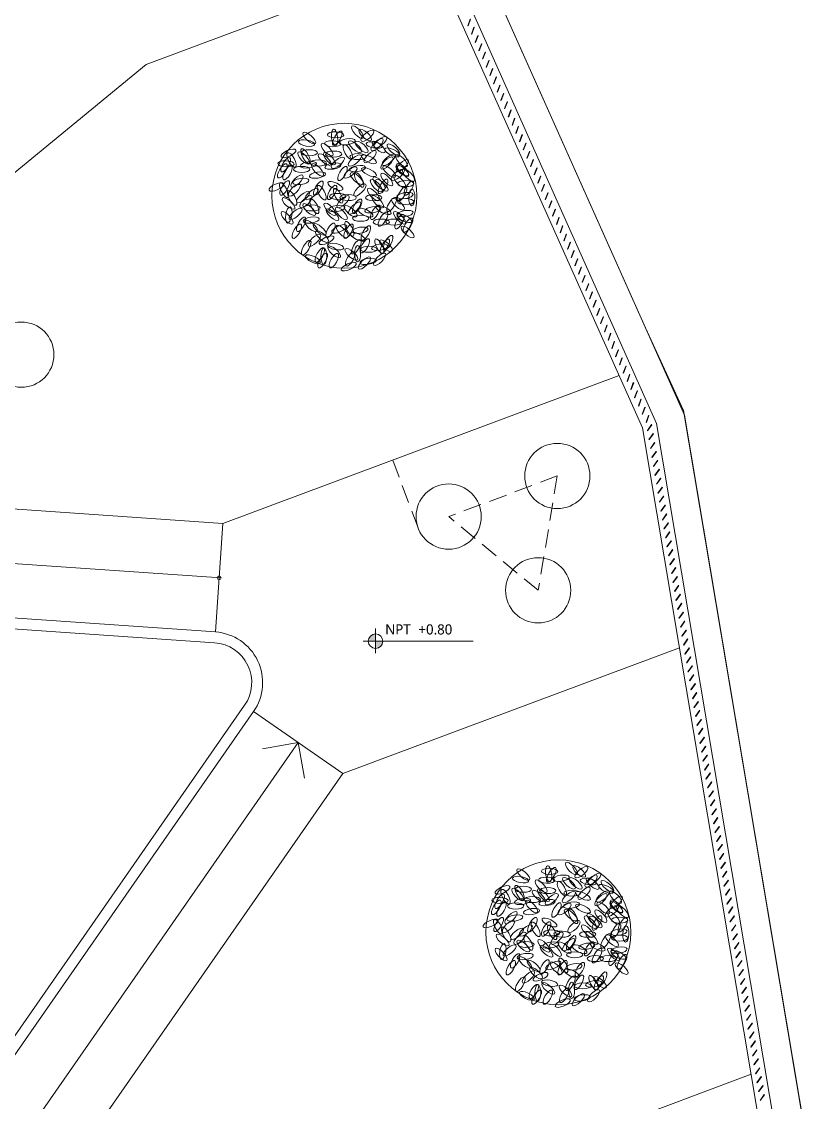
# Model space of a CAD drawing. Header units: millimetres. Extents: x 2471 to 2909, y 1327 to 1568.
# Drawn here: x 2675.79 to 2686.78, y 1391.15 to 1406.07 of the extents above; entities that cross this region are included whole.
import ezdxf
from ezdxf.enums import TextEntityAlignment as Align

# ---------------------------------------------------------------- set-up
doc = ezdxf.new("R2010")
doc.units = ezdxf.units.MM
doc.linetypes.add('XREF_MOBILIARIO_200612$0$DASHED', pattern=[19.049999999999997, 12.7, -6.35])
doc.linetypes.add('XREF_MOBILIARIO_200612$0$DASHED2', pattern=[0.375, 0.25, -0.125])
doc.layers.get('0').update_dxf_attribs({"color": 251, "lineweight": 9})
for name, color, linetype, lineweight in [('XREF_MOBILIARIO_200612$0$A-TECHO-PROY', 251, 'XREF_MOBILIARIO_200612$0$DASHED', 13), ('XREF_MOBILIARIO_200612$0$I-MUEBLES', 251, 'Continuous', 13), ('XREF_PAISAJISMO_200612$0$A-AN-SYMB', 251, 'Continuous', 13), ('XREF_PAISAJISMO_200612$0$A-AN-TEXT-NIVEL', 251, 'Continuous', 13), ('XREF_PAISAJISMO_200612$0$A-CARP', 251, 'Continuous', 13), ('XREF_PAISAJISMO_200612$0$A-MURO BAJO', 251, 'Continuous', 13), ('XREF_PAISAJISMO_200612$0$A-PISO', 251, 'Continuous', 13), ('XREF_VEGETACION_200612$0$0_PA_ficus', 251, 'Continuous', 13)]:
    doc.layers.add(name, color=color, linetype=linetype, lineweight=lineweight)
doc.styles.add('XREF_PAISAJISMO_200612$0$NIVEL50', font='l_10646.ttf', dxfattribs={"height": 0.2})

# ---------------------------------------------------------------- blocks, each defined once
blk = doc.blocks.new('XREF_VEGETACION_200612$0$FICUS')
at = {"color": 251, "lineweight": 9}
blk.add_circle((0.5864796282112366, 0.315280323382467), 0.4, dxfattribs=at)
at = {"color": 251, "lineweight": 0}
for centre, major_axis, ratio in [((0.3926304058113601, 0.6340294443070889), (-0.03401883526805104, 0.02972706495633056), 0.3684211748693668), ((0.537678632317693, 0.6519898665137589), (0.04515924249702546, -0.00127371937939488), 0.3684211748582167), ((0.7013031978713116, 0.6511734565719962), (-0.03401883526846113, 0.02972706495662242), 0.3684211748525958), ((0.6446715957135893, 0.5864899875596166), (-0.034018835266588, 0.02972706495800481), 0.3684211748566799), ((0.682154236768838, 0.5850998121313751), (-0.03401883526448624, 0.02972706495866784), 0.3684211748787147), ((0.7760555769345956, 0.5845705769024789), (-0.03401883526805104, 0.02972706495633056), 0.3684211748693668), ((0.8573526125692297, 0.5690916613675654), (-0.03401883526448624, 0.02972706495866784), 0.3684211748787147), ((0.4782292975287419, 0.5151807852089405), (-0.03401883526805104, 0.02972706495633056), 0.3684211748693668), ((0.7223340995260514, 0.5169276264496148), (-0.04067834778161843, 0.01965328384092576), 0.3684211748690984), ((0.8507324371021241, 0.5549591854214668), (-0.04067834778161843, 0.01965328384092576), 0.3684211748690984), ((0.8348913463414647, 0.448625547811389), (-0.03401883526972547, 0.02972706495517554), 0.3684211748525956), ((0.906223782338202, 0.453379497397691), (-0.03401883526805104, 0.02972706495633056), 0.3684211748693668), ((0.6541825924359728, 0.4105939888395369), (-0.03401883526972547, 0.02972706495517554), 0.3684211748525956), ((0.7223340995260514, 0.4456184236332774), (-0.04067834778161843, 0.01965328384092576), 0.3684211748690984), ((0.5368698341335403, 0.3695553047582507), (-0.04067834778161843, 0.01965328384092576), 0.3684211748690984), ((0.7920919004827738, 0.3725624131038785), (-0.03401883526805104, 0.02972706495633056), 0.3684211748693668), ((0.2784985501784831, 0.2727295495569706), (-0.03401883526972547, 0.02972706495517554), 0.3684211748525956), ((0.6073319873976288, 0.3050600793212652), (0.04515924249704467, -0.001273719378712801), 0.368421174858217), ((0.882373448825092, 0.2687760842964053), (-0.03401883526448624, 0.02972706495866784), 0.3684211748787147), ((0.3926304057968082, 0.239451939240098), (-0.03401883526939393, 0.02972706495479376), 0.3684211748566799), ((0.5210287433874328, 0.2109282622113824), (-0.03401883526972547, 0.02972706495517554), 0.3684211748525956), ((0.6208941170480102, 0.2299440419301391), (-0.03401883526805104, 0.02972706495633056), 0.3684211748693668), ((0.7033121323183877, 0.2221829677000642), (-0.04067834778161843, 0.01965328384092576), 0.3684211748690984), ((0.8031775059935171, 0.2364448145963252), (-0.04067834778161843, 0.01965328384092576), 0.3684211748690984), ((0.4021414025046397, 0.1491269571706653), (-0.03401883526524496, 0.02972706495954175), 0.3684211748693667), ((0.9174586729204748, 0.1912689115852118), (-0.04067834778161843, 0.01965328384092576), 0.3684211748690984), ((0.4496963336132467, 0.1301111774519086), (-0.03401883526972547, 0.02972706495517554), 0.3684211748525956), ((0.4630329876817996, 0.0901748645119369), (-0.03401883526524496, 0.02972706495954175), 0.3684211748693667), ((0.9358676428237231, 0.1150780254974961), (-0.03401883526448624, 0.02972706495866784), 0.3684211748787147), ((0.6605126864742488, 0.08907249290496111), (-0.04067834778149264, 0.0196532838380352), 0.3684211748656177), ((0.816309608402662, 0.03909597732126713), (-0.03401883526524496, 0.02972706495954175), 0.3684211748693667), ((0.5304123275564052, 0.005848641507327557), (-0.03401883526524496, 0.02972706495954175), 0.3684211748693667), ((0.6255221897736192, -0.008413204923272133), (-0.03401883526805104, 0.02972706495633056), 0.3684211748693668), ((0.4130995692539727, -0.03519004164263606), (-0.04067834778161843, 0.01965328384092576), 0.3684211748690984)]:
    blk.add_ellipse(centre, major_axis=major_axis, ratio=ratio, dxfattribs=at)
at = {"color": 251, "lineweight": 0, "extrusion": (0, 0, -1)}
for centre, major_axis, ratio, start_param, end_param in [((0.5327388649166096, 0.638210698030889), (-0.006410600426255842, 0.04472005977279572), 0.3684211748656328, 3.141592653643388, 9.424777960822974), ((0.5476775644201552, 0.6330791153013706), (0.02234142553536064, 0.03926627368301424), 0.3684211748617768, 3.141592653571638, 9.424777960751225), ((0.601647491013864, 0.6138202529400587), (0.04462719390776559, 0.007028023046474403), 0.3684211748498238, 3.141592653625614, 9.4247779608052), ((0.7672885463980492, 0.5980384340509772), (0.03194510560245504, 0.03194510560245518), 0.3684211748878227, 3.141592653589792, 9.42477796076938), ((0.7286882197804516, 0.5309696854092181), (0.03194510560245505, 0.03194510560245505), 0.3684211748878228, 3.141592653589792, 9.42477796076938), ((0.2443842682696413, 0.4529052693396807), (0.02234142553126547, 0.03926627368534434), 0.3684211748910645, 3.141592653854718, 9.424777961034305), ((0.2624991375778336, 0.486288505140692), (0.02234142553126547, 0.03926627368534434), 0.3684211748910645, 3.141592653854718, 9.424777961034305), ((0.2729172321851365, 0.4433973878622055), (0.02234142553536064, 0.03926627368301424), 0.3684211748617768, 3.141592653571638, 9.424777960751225), ((0.5236368270270759, 0.4791184565983713), (0.04462719390634241, 0.007028023045083365), 0.3684211748744535, 3.141592653587303, 9.424777960766887), ((0.5762105283356505, 0.438167336396873), (0.02234142553507889, 0.03926627368230848), 0.3684211748679162, 3.141592653485878, 9.424777960665462), ((0.6583825002599042, 0.4649393195286393), (0.04462719390634241, 0.007028023045083365), 0.3684211748744535, 3.141592653587303, 9.424777960766887), ((0.8208826098416466, 0.4955218336544931), (0.03194510560245504, 0.03194510560245518), 0.368421174863996, 3.141592653589792, 9.42477796076938), ((0.3244512000965187, 0.3962678886018693), (0.03194510560245504, 0.03194510560245518), 0.3684211748759093, 3.141592653589792, 9.42477796076938), ((0.4385343131289119, 0.4294914845377207), (0.04462719390631249, 0.007028023046034723), 0.3684211748620869, 3.141592653598871, 9.424777960778457), ((0.2569762514758622, 0.3583503034897149), (0.02234142553126547, 0.03926627368534434), 0.3684211748910645, 3.141592653854718, 9.424777961034305), ((0.4430567055096617, 0.3573502525687218), (0.02234142553536064, 0.03926627368301424), 0.3684211748617768, 3.141592653571638, 9.424777960751225), ((0.5191446005337639, 0.3335805083625019), (0.02234142553536064, 0.03926627368301424), 0.3684211748617768, 3.141592653571638, 9.424777960751225), ((0.6719531842827564, 0.3466408997774124), (0.03194510560245504, 0.03194510560245518), 0.3684211748759093, 3.141592653589792, 9.42477796076938), ((0.7997187543369364, 0.366858150344342), (0.02234142553580591, 0.0392662736835221), 0.3684211748480505, 3.141592653540858, 9.424777960720444), ((0.9043396132619819, 0.3240726264193654), (0.02234142553126547, 0.03926627368534434), 0.3684211748910645, 3.141592653854718, 9.424777961034305), ((0.9423835738707567, 0.357350236736238), (0.02234142553580591, 0.0392662736835221), 0.3684211748480505, 3.141592653540858, 9.424777960720444), ((0.3740943594457349, 0.2828347901813686), (0.03194510560245504, 0.03194510560245518), 0.368421174863996, 3.141592653589792, 9.42477796076938), ((0.5489996477699606, 0.3117853500880301), (0.04517720159508111, 1.623520000000615e-12), 0.3684211748582171, 3.141592653687336, 9.424777960866923), ((0.657053934817668, 0.2575173731893301), (0.02234142553536064, 0.03926627368301424), 0.3684211748617768, 3.141592653571638, 9.424777960751225), ((0.8472737116680946, 0.2670252709649503), (0.02234142553560815, 0.03926627368363454), 0.3684211748563822, 3.141592653554528, 9.424777960734115), ((0.9207819705770817, 0.3160583856515586), (0.04462719390663056, 0.007028023044014882), 0.3684211748568452, 3.141592653476021, 9.424777960655607), ((0.9248691365937702, 0.2834270759485662), (0.0451772015950811, 2.305920000189245e-12), 0.3684211748582172, 3.14159265372833, 9.424777960907916), ((0.5449124817241682, 0.245162698905915), (0.04462719390651616, 0.00702802304398032), 0.3684211748578107, 3.141592653520209, 9.424777960699796), ((0.6435856796742883, 0.2473869384266436), (0.03194510560245504, 0.03194510560245518), 0.3684211748878227, 3.141592653589792, 9.42477796076938), ((0.7434850403951714, 0.2380731380544603), (0.04462719390634241, 0.007028023045083365), 0.3684211748744535, 3.141592653587303, 9.424777960766887), ((0.7569193084782455, 0.2242397628724575), (0.02234142553536064, 0.03926627368301424), 0.3684211748617768, 3.141592653571638, 9.424777960751225), ((0.3479468170990003, 0.1576845259405673), (0.02234142553536064, 0.03926627368301424), 0.3684211748617768, 3.141592653571638, 9.424777960751225), ((0.7997187543369364, 0.1862082029692829), (0.02234142553536064, 0.03926627368301424), 0.3684211748617768, 3.141592653571638, 9.424777960751225), ((0.8905770731362281, 0.1721560652367771), (0.02234142553507889, 0.03926627368230848), 0.3684211748679162, 3.141592653485878, 9.424777960665462), ((0.9207819705770817, 0.2168044243007898), (0.04462719390663056, 0.007028023044014882), 0.3684211748568452, 3.141592653476021, 9.424777960655607), ((0.9376280886353925, 0.1529305763542652), (0.02234142553126547, 0.03926627368534434), 0.3684211748910645, 3.141592653854718, 9.424777961034305), ((0.3241693646559725, 0.1196529669687152), (0.02234142553126547, 0.03926627368534434), 0.3684211748910645, 3.141592653854718, 9.424777961034305), ((0.5096336300484836, 0.1244068997912109), (0.02234142553126547, 0.03926627368534434), 0.3684211748910645, 3.141592653854718, 9.424777961034305), ((0.6094990036945092, 0.1196529665030539), (0.02234142553507889, 0.03926627368230848), 0.3684211748679162, 3.141592653485878, 9.424777960665462), ((0.6725662525714142, 0.124640038702637), (0.0446271939060997, 0.007028023046625123), 0.3684211748744535, 3.141592653681072, 9.42477796086066), ((0.7046088659117231, 0.1101450682617724), (0.02234142553560815, 0.03926627368363454), 0.3684211748563822, 3.141592653554528, 9.424777960734115), ((0.3763523684610846, 0.02866804134100676), (0.02234142553560815, 0.03926627368363454), 0.3684211748563822, 3.141592653554528, 9.424777960734115), ((0.4214813084399793, 0.06886546546593308), (0.03194510560245504, 0.03194510560245518), 0.368421174863996, 3.141592653589792, 9.42477796076938), ((0.6526749526528874, 0.03363168193027377), (0.02234142553536064, 0.03926627368301424), 0.3684211748617768, 3.141592653571638, 9.424777960751225), ((0.6998533806763589, 0.03883588220924139), (0.02234142553536064, 0.03926627368301424), 0.3684211748617768, 3.141592653571638, 9.424777960751225), ((0.8093790623534005, 0.03644547099247575), (0.02234142553126547, 0.03926627368534434), 0.3684211748910645, 3.141592653854718, 9.424777961034305), ((0.8281880056601949, 0.05695173470303416), (0.02234142553536064, 0.03926627368301424), 0.3684211748617768, 3.141592653571638, 9.424777960751225), ((0.4515104356105439, -0.0112682725302875), (0.02234142553536064, 0.03926627368301424), 0.3684211748617768, 3.141592653571638, 9.424777960751225), ((0.4667067454283824, -0.04264114424586296), (0.02234142553126547, 0.03926627368534434), 0.3684211748910645, 3.141592653854718, 9.424777961034305), ((0.4730602767085657, -0.01885917596518993), (-4.569760000003867e-12, 0.04517720159431984), 0.368421174881272, 3.141592653864345, 9.424777961043931), ((0.5285281847027363, -0.04264114471152425), (0.02234142553536064, 0.03926627368301424), 0.3684211748617768, 3.141592653571638, 9.424777960751225), ((0.6188825616700342, -0.03313324693590403), (0.02234142553560815, 0.03926627368363454), 0.3684211748563822, 3.141592653554528, 9.424777960734115), ((0.6593834038940258, -0.004426688887178898), (-4.569760000003867e-12, 0.04517720159431984), 0.368421174881272, 3.141592653864345, 9.424777961043931), ((0.7812170995166525, 0.03116221260279417), (0.04462719390766431, 0.007028023046356158), 0.3684211748674325, 3.141592653664714, 9.4247779608443), ((0.6971903563244268, -0.056337536778301), (0.03194510560245504, 0.03194510560245518), 0.368421174863996, 3.141592653589792, 9.42477796076938), ((0.7173902140784776, -0.04682303545996547), (0.04462719390776559, 0.007028023046474403), 0.3684211748498238, 3.141592653625614, 9.4247779608052)]:
    blk.add_ellipse(centre, major_axis=major_axis, ratio=ratio, start_param=start_param, end_param=end_param, dxfattribs=at)
at = {"color": 251, "lineweight": 0}
for centre, major_axis, ratio, start_param, end_param in [((0.6587975885777269, 0.6669943099841475), (-0.03103175099155471, 0.03283306221329583), 0.3684211748878227, 3.141592653589792, 9.42477796076938), ((0.3781195319170365, 0.6063009025529027), (-0.04441130640190705, 0.008283441770372166), 0.3684211748620871, 3.141592653598871, 9.424777960778457), ((0.4912205928267213, 0.5698740715160966), (-0.03103175099155488, 0.03283306221329585), 0.3684211748759091, 3.141592653589792, 9.42477796076938), ((0.522101342852693, 0.6027825167402625), (-0.04515924249696432, 0.0012737193815616), 0.3684211748582169, 3.141592653687336, 9.424777960866923), ((0.6060584609076614, 0.5569374016486108), (-0.02122547669741424, 0.03988055519749859), 0.3684211748625209, 3.141592653468768, 9.424777960648353), ((0.7511329717672197, 0.5954790008254349), (-0.04441130640374018, 0.008283441768099363), 0.3684211748507897, 3.141592653503849, 9.424777960683436), ((0.2948371892125579, 0.5127007681876421), (-0.02122547669744591, 0.03988055519758497), 0.3684211748617769, 3.141592653571638, 9.424777960751225), ((0.3622183653787943, 0.5238658641465008), (-0.03103175099155488, 0.03283306221329585), 0.3684211748759091, 3.141592653589792, 9.42477796076938), ((0.3715649980294984, 0.5343158538453281), (-0.02122547669744591, 0.03988055519758497), 0.3684211748617769, 3.141592653571638, 9.424777960751225), ((0.5039995307015488, 0.5198669163510203), (-0.03103175099155488, 0.03283306221329585), 0.3684211748520826, 3.141592653589792, 9.42477796076938), ((0.9015724261116702, 0.5089401132427156), (-0.03103175099155488, 0.03283306221329585), 0.3684211748520826, 3.141592653589792, 9.42477796076938), ((0.2643795206240611, 0.4917560033500195), (-0.04515924249696432, 0.0012737193815616), 0.3684211748582169, 3.141592653687336, 9.424777960866923), ((0.4383990518108476, 0.457885698415339), (-0.03103175099155488, 0.03283306221329585), 0.3684211748639962, 3.141592653589792, 9.42477796076938), ((0.9072623075044248, 0.4591329218819737), (-0.03103175099155488, 0.03283306221329585), 0.3684211748878226, 3.141592653589792, 9.42477796076938), ((0.6683198936952977, 0.4029945456422865), (-0.02122547669744591, 0.03988055519758497), 0.3684211748617769, 3.141592653571638, 9.424777960751225), ((0.7774605510203401, 0.3847777117043734), (-0.03103175099155488, 0.03283306221329585), 0.3684211748759091, 3.141592653589792, 9.42477796076938), ((0.8205945659865392, 0.404838286805898), (-0.03103175099155488, 0.03283306221329585), 0.3684211748639959, 3.141592653589792, 9.42477796076938), ((0.8922343624435598, 0.3941277558915317), (-0.03103175099155488, 0.03283306221329585), 0.3684211748520826, 3.141592653589792, 9.42477796076938), ((0.9403291243506828, 0.4294715574942529), (-0.03103175099155488, 0.03283306221329585), 0.3684211748878226, 3.141592653589792, 9.42477796076938), ((0.25343133181741, 0.3461865815334022), (-0.02122547669744591, 0.03988055519758497), 0.3684211748617768, 3.141592653571638, 9.424777960751225), ((0.461007731675636, 0.3320479840040207), (-0.02122547669744591, 0.03988055519758497), 0.3684211748617769, 3.141592653571638, 9.424777960751225), ((0.5524896734132199, 0.315213814843446), (-0.02122547669744591, 0.03988055519758497), 0.3684211748617769, 3.141592653571638, 9.424777960751225), ((0.747305383119965, 0.321796755772084), (-0.03103175099155471, 0.03283306221329583), 0.3684211748878228, 3.141592653589792, 9.42477796076938), ((0.7628826725995168, 0.3710041060112417), (-0.03103175099155488, 0.03283306221329585), 0.3684211748520826, 3.141592653589792, 9.42477796076938), ((0.2984469688526588, 0.3033421603031456), (-0.02122547669328656, 0.03988055519979872), 0.3684211748910645, 3.141592653854718, 9.424777961034305), ((0.4208343816717388, 0.2570876921527088), (-0.02122547669767585, 0.03988055519821199), 0.3684211748563821, 3.141592653554528, 9.424777960734115), ((0.7704802612424828, 0.2826577750965953), (-0.03103175099155488, 0.03283306221329585), 0.3684211748639959, 3.141592653589792, 9.42477796076938), ((0.9588379549531965, 0.3057453646324575), (0.001273719379066399, 0.04515924249627327), 0.3684211748475762, 3.141592653538649, 9.424777960718234), ((0.2797753272025147, 0.2088438156060874), (-0.007668882833621445, -0.04452154287523873), 0.3684211748346687, 3.141592653344095, 9.424777960523677), ((0.5067859258851968, 0.2404485829174519), (-0.03103175099155488, 0.03283306221329585), 0.3684211748520826, 3.141592653589792, 9.42477796076938), ((0.5699877915030811, 0.2173887975513935), (-0.03103175099155471, 0.03283306221329583), 0.3684211748639963, 3.141592653589792, 9.42477796076938), ((0.2706093703454826, 0.1931772730313241), (0.03103175099155488, -0.03283306221329585), 0.3684211748878229, 3.141592653589792, 9.42477796076938), ((0.8913013653218513, 0.1938007157295942), (-0.03103175099155488, 0.03283306221329585), 0.3684211748520826, 3.141592653589792, 9.42477796076938), ((0.574278496846091, 0.1179743441753089), (-0.03103175099155488, 0.03283306221329585), 0.3684211748520826, 3.141592653589792, 9.42477796076938), ((0.6139469138433924, 0.1327586197294295), (-0.02122547669351649, 0.03988055520042577), 0.3684211748856694, 3.141592653837608, 9.424777961017195), ((0.779721315819188, 0.03671456128358841), (-0.02122547669744591, 0.03988055519758497), 0.3684211748617769, 3.141592653571638, 9.424777960751225), ((0.5382358381757513, 0.03454212518408895), (-0.04441130640230016, 0.008283441767618879), 0.3684211748630526, 3.141592653477107, 9.424777960656693)]:
    blk.add_ellipse(centre, major_axis=major_axis, ratio=ratio, start_param=start_param, end_param=end_param, dxfattribs=at)
at = {"color": 251, "lineweight": 0, "extrusion": (0, 0, -0.9999999999999999)}
blk.add_ellipse((0.7136691538762534, 0.6467358018271625), major_axis=(0.03484343240749584, 0.0287561256426688), ratio=0.3684211748566798, dxfattribs=at)
at = {"color": 251, "lineweight": 0, "extrusion": (0, 0, -1)}
for centre, major_axis, ratio in [((0.7848915668437257, 0.6103823352605104), (0.0348434324034824, 0.02875612564753199), 0.3684211748693667), ((0.3929783460625913, 0.5528306853957474), (-0.04517720159508111, 1.226399999937834e-12), 0.3684211748582168), ((0.5277239930728683, 0.5457411082461476), (-0.04517720159508111, 1.226399999937834e-12), 0.3684211748582168), ((0.644088349872618, 0.5097252940759063), (0.03484343240269938, 0.02875612564667983), 0.3684211748787148), ((0.6624696663056966, 0.5315619711764157), (-0.04517720159355873, 7.548799998533864e-13), 0.3684211748706314), ((0.350427062890958, 0.4606662844307721), (-0.04517720159355873, 7.548799998533864e-13), 0.3684211748706314), ((0.4426214791747043, 0.4961141357198358), (-0.04517720159355873, 7.548799998533864e-13), 0.3684211748706314), ((0.6199995226925239, 0.4433548161759973), (0.03484343240269938, 0.02875612564667983), 0.3684211748787148), ((0.8813136776880128, 0.4312286106869578), (0.03484343240496977, 0.02875612564392881), 0.3684211748565427), ((0.2124232575297356, 0.3643089621327817), (0.04121627888874384, 0.01849859179882561), 0.3684211748539282), ((0.4065934191603446, 0.3250217717140913), (0.0348434324034824, 0.02875612564753199), 0.3684211748693667), ((0.9248691366083222, 0.382681037299335), (-0.04517720159508111, 5.441599999660387e-13), 0.3684211748582168), ((0.3585212642647093, 0.3073543072678149), (0.03484343240783792, 0.02875612564304111), 0.3684211748525956), ((0.7475722064264119, 0.3046957901678979), (-0.04517720159508111, 1.226399999937834e-12), 0.3684211748582168), ((0.3174312832124997, 0.2153917993418872), (-0.03484343240348241, -0.02875612564753199), 0.3684211748693667), ((0.4071620983886532, 0.247979240026325), (-0.04517720159355873, 7.548799998533864e-13), 0.3684211748706314), ((0.6766534186026547, 0.1912626903504133), (-0.04517720159508111, 1.226399999937834e-12), 0.3684211748582168), ((0.7901234633754939, 0.1699939765967429), (-0.04517720159355873, 7.548799998533864e-13), 0.3684211748706314), ((0.861042224947596, 0.1699939761310816), (-0.04517720159355873, 7.548799998533864e-13), 0.3684211748706314), ((0.72147738012427, 0.0197996161878109), (-0.04517720159355873, 7.548799998533864e-13), 0.3684211748706314)]:
    blk.add_ellipse(centre, major_axis=major_axis, ratio=ratio, dxfattribs=at)
at = {"color": 251, "lineweight": 0, "extrusion": (0, 0, -0.9999999999999998)}
for centre, major_axis, ratio in [((0.2781332699814811, 0.5491610071621835), (0.04121627888873457, 0.01849859179884641), 0.3684211748690984), ((0.8313025744137121, 0.5134883834980428), (0.0348434324039984, 0.02875612564510573), 0.3684211748660283), ((0.5501698219886748, 0.49763856921345), (0.0348434324061968, 0.02875612564424303), 0.3684211748693665), ((0.5581419265363365, 0.1322749904356897), (0.04121627888873457, 0.01849859179884641), 0.3684211748690984), ((0.4879629134229617, 0.06969047524034977), (0.0412162788872605, 0.01849859179878321), 0.3684211748656177), ((0.6107071017613634, -0.07570374710485339), (0.0412162788872605, 0.01849859179878321), 0.3684211748656177)]:
    blk.add_ellipse(centre, major_axis=major_axis, ratio=ratio, dxfattribs=at)
at = {"color": 251, "lineweight": 0, "extrusion": (0, 0, -0.9999999999999999)}
for centre, major_axis, ratio, start_param, end_param in [((0.3888911800167989, 0.4862080337479711), (0.04462719390644369, 0.00702802304520176), 0.3684211748568451, 3.141592653548205, 9.424777960727791), ((0.3463398968597176, 0.3940436327829957), (0.0446271939062113, 0.007028023045916479), 0.3684211748796953, 3.141592653637971, 9.424777960817556), ((0.4030749323428608, 0.1813565888442099), (0.0446271939062113, 0.007028023045916479), 0.3684211748796953, 3.141592653637971, 9.424777960817556)]:
    blk.add_ellipse(centre, major_axis=major_axis, ratio=ratio, start_param=start_param, end_param=end_param, dxfattribs=at)
at = {"color": 251, "lineweight": 0, "extrusion": (0, 0, -0.9999999999999998)}
for centre, ratio in [((0.9059851499914657, 0.4813426965847611), 0.3684211748639958), ((0.3102674477850087, 0.346640900708735), 0.3684211748520828), ((0.5797587942506652, 0.2828347901813686), 0.3684211748639958), ((0.7814913420006633, -0.03513630060479045), 0.3684211748639958)]:
    blk.add_ellipse(centre, major_axis=(0.03194510560245522, 0.03194510560245522), ratio=ratio, start_param=3.141592653589792, end_param=9.42477796076938, dxfattribs=at)
blk = doc.blocks.new('XREF_MOBILIARIO_200612$0$BANCA1')
blk.add_circle((-4.656612873077393e-10, 9.313225746154785e-10), 0.4499999999999886)
blk = doc.blocks.new('XREF_MOBILIARIO_200612')
at = {"layer": 'XREF_MOBILIARIO_200612$0$A-TECHO-PROY', "linetype": 'XREF_MOBILIARIO_200612$0$DASHED2'}
for p, q in [((123.4494220912273, 78.61932503354258, 1.584228079882682e-07), (123.0992271242914, 79.5560018642226, 1.584228079882682e-07)), ((125.3696095941213, 79.33722471576121, 1.584228079882682e-07), (123.8709266650333, 78.77691276866375, 1.584228007569622e-07)), ((125.3696095941213, 79.33722471576121, 1.584228079882682e-07), (125.1055125098076, 77.75917125340419, 1.584228079882682e-07)), ((125.1055125098076, 77.75917125340419, 1.584228079882682e-07), (123.8709266650332, 78.77691276866375, 1.584228007569622e-07))]:
    blk.add_line(p, q, dxfattribs=at)
at = {"layer": 'XREF_MOBILIARIO_200612$0$I-MUEBLES', "rotation": 148.0854079934007}
for p in [(117.9758754738109, 81.01182380280702, 1.584228116039212e-07), (125.3696095941213, 79.33722471576121, 1.584228079882682e-07), (123.8709266650333, 78.77691276866375, 1.584221594837207e-07), (125.1055125098076, 77.75917125340419, 1.584228079882682e-07)]:
    blk.add_blockref('XREF_MOBILIARIO_200612$0$BANCA1', p, dxfattribs=at)
blk = doc.blocks.new('XREF_PAISAJISMO_200612$0$NIVELES')
h = blk.add_hatch(color=256)
h.paths.add_polyline_path([(0, 0.0808306634426117, 0.4142135623731437), (-0.0855169353308156, -0.0046862699091434), (3.49246e-10, -0.0046862699091434)])
h.paths.add_polyline_path([(0.08551693509798501, -0.0046862717717886), (3.49246e-10, -0.0046862699091434), (1.164153e-10, -0.0902032069861889, 0.4142135623730951)])
for points in [[(-1.164153e-10, -0.1453137286007404), (1.164153e-10, 0.1453137286007404)], [(-0.1447424200596288, -0.0046862736344337), (1.152218244818214, -0.0046862699091434)]]:
    blk.add_lwpolyline(points)
blk.add_circle((3.49246e-10, -0.0046862699091434), 0.0855169353483802)
at = {"style": 'XREF_PAISAJISMO_200612$0$NIVEL50'}
for tag, p in [('TIPONIVEL', (0.1138773095801184, 0.007860759360141897)), ('NIVELPISO', (0.5059595121981602, 0.007860759360141897))]:
    blk.add_attdef(tag, p, '', height=0.12, dxfattribs=at)
blk = doc.blocks.new('XREF_PAISAJISMO_200612$0$baranda exterior')
at = {"layer": 'XREF_PAISAJISMO_200612$0$A-PISO', "true_color": 0xffffff}
h = blk.add_hatch(color=7, dxfattribs=at)
h.dxf.hatch_style = 1
h.paths.add_polyline_path([(-0.04999999999999716, 0), (0.04999999999999716, 0), (0.04999999999999716, 0.004999999999999005), (-0.04999999999999716, 0.004999999999999005)])
blk.add_lwpolyline([(-0.04999999999999716, 0), (0.04999999999999716, 0), (0.04999999999999716, 0.004999999999999005), (-0.04999999999999716, 0.004999999999999005)], close=True)
blk = doc.blocks.new('A$Cda3111fd')
at = {"layer": 'XREF_PAISAJISMO_200612$0$A-AN-SYMB'}
for p, q in [((85.84931440858054, 42.2100741090253, 1.57157086263641e-05), (92.07855038167327, 41.77676771488041, 1.57157086263641e-05)), ((93.14347174071008, 39.50419421773404, 1.57157086263641e-05), (89.3327243666863, 34.02388206776232, 1.57157086263641e-05))]:
    blk.add_line(p, q, dxfattribs=at)
at = {"layer": 'XREF_PAISAJISMO_200612$0$A-AN-SYMB', "elevation": 1.57157086263641e-05}
blk.add_lwpolyline([(92.6513959079457, 39.41552982293069), (93.14347174071008, 39.50419421773404), (93.23213613510597, 39.01211838517338)], dxfattribs=at)
at = {"layer": 'XREF_PAISAJISMO_200612$0$A-AN-SYMB'}
blk.add_circle((92.05361064570025, 41.77850252576172, 1.715911327768541e-05), 0.025, dxfattribs=at)
at = {"layer": 'XREF_PAISAJISMO_200612$0$A-MURO BAJO'}
for p, q in [((94.93408967065625, 51.9461194332689, 1.57157086263641e-05), (98.47007053045672, 44.02271393314004, 1.57157086263641e-05)), ((98.47006764868274, 44.02272038999945, 1.57157086263641e-05), (100.3187521774671, 33.02416259795427, 1.57157086263641e-05)), ((92.0015663158265, 41.03031044639647, 1.57157086263641e-05), (85.79727007867768, 41.46188202966005, 1.57157086263641e-05)), ((91.9911574498401, 40.88067203015089, 1.57157086263641e-05), (85.78686121269129, 41.31224361341447, 1.57157086263641e-05)), ((88.60723070244421, 34.55699736159295, 1.57157086263641e-05), (92.40455297916196, 40.01800368633121, 1.57157086263641e-05)), ((88.73038380368962, 34.47136259265244, 1.57157086263641e-05), (92.52770608040737, 39.9323689173907, 1.57157086263641e-05))]:
    blk.add_line(p, q, dxfattribs=at)
at = {"layer": 'XREF_PAISAJISMO_200612$0$A-MURO BAJO', "elevation": 1.57157086263641e-05}
for points in [[(93.34392693088739, 20.97198060341179), (92.99784718532464, 21.17255196720362), (99.90041482262313, 33.09987608715892), (98.08404099318432, 43.90620470885187), (94.55688490439206, 51.80983571335673), (93.73701900013839, 54.73150281142443), (94.11278365197359, 54.87198978103697), (94.93408967065625, 51.9461194332689)], [(98.47006764868274, 44.02272038999945), (100.3187520636129, 33.02416240144521)]]:
    blk.add_lwpolyline(points, dxfattribs=at)
at = {"layer": 'XREF_PAISAJISMO_200612$0$A-MURO BAJO'}
blk.add_polyline3d([(92.99784718532464, 21.17255196720362, 1.57157086263641e-05), (92.82480731254327, 21.27283764909953, 1.715911547580409e-05), (99.69124614517204, 33.13773283176124, 1.715911547580409e-05), (97.891027665406, 43.84794686734676, 1.715911547580409e-05), (94.36827913828893, 51.74170143436641, 1.715911547580409e-05), (93.54901681482443, 54.6612145146355, 1.710870241023635e-05), (93.73678347590612, 54.73141475580633, 1.716862648226187e-05)], dxfattribs=at)
for radius in [0.7000000000000001, 0.55]:
    blk.add_arc((91.9529916079191, 40.33199783880264, 1.715912353557257e-05), radius, 325.1870981571976, 86.02090827115907, dxfattribs=at)
at = {"layer": 'XREF_PAISAJISMO_200612$0$A-MURO BAJO', "extrusion": (1.16481587264978e-07, 5.652895250737946e-08, 0.9999999999999917)}
blk.add_arc((90.57768032198973, 33.18684105854318, 3.028926678271112e-05), 2.4, 145.1870981571976, 281.5423511946818, dxfattribs=at)
at = {"layer": 'XREF_PAISAJISMO_200612$0$A-PISO'}
for p, q in [((91.04445421678247, 48.86350889876485, 1.57157086263641e-05), (94.99379570729798, 50.34004751686007, 1.57157086263641e-05)), ((85.47706732619554, 44.28577187936753, 1.57157086263641e-05), (91.04445421678247, 48.86350889876485, 1.57157086263641e-05)), ((92.1056549756031, 42.52669460512698, 1.57157086263641e-05), (97.5691038465011, 44.56931190285832, 1.57157086263641e-05)), ((92.1056549756031, 42.52669460512698, 1.57157086263641e-05), (85.90135873845429, 42.95826618839055, 1.57157086263641e-05)), ((92.0015663158265, 41.03031044639647, 1.57157086263641e-05), (92.1056549756031, 42.52669460512698, 1.57157086263641e-05)), ((93.75923709291965, 39.07602122798562, 1.57157086263641e-05), (98.40139282782911, 40.81158201117069, 1.57157086263641e-05)), ((93.75923709291965, 39.07602122798562, 1.57157086263641e-05), (92.52770608040737, 39.9323689173907, 1.57157086263641e-05)), ((89.9619148161728, 33.61501490324736, 1.57157086263641e-05), (93.75923709291965, 39.07602122798562, 1.57157086263641e-05)), ((95.23957207679632, 33.37342250533402, 1.57157086263641e-05), (99.39076296924031, 34.92542647290975, 1.57157086263641e-05))]:
    blk.add_line(p, q, dxfattribs=at)
at = {"layer": 'XREF_PAISAJISMO_200612$0$A-PISO', "elevation": 1.57157086263641e-05}
blk.add_lwpolyline([(92.99784718532464, 21.17255196720362), (93.34392693088739, 20.97198060341179), (100.3187520636129, 33.02416240144521), (98.45943418639945, 44.08831255882978), (97.93271726329112, 45.22681203205138), (94.93408967065625, 51.9461194332689), (94.11278365197359, 54.87198978103697), (93.73701900013839, 54.73150281142443)], dxfattribs=at)
blk.add_blockref('XREF_MOBILIARIO_200612', (-28.65185985536664, -36.15390878543258, 1.57157086263641e-05))
at = {"layer": 'XREF_PAISAJISMO_200612$0$A-AN-TEXT-NIVEL'}
ref = blk.add_blockref('XREF_PAISAJISMO_200612$0$NIVELES', (94.21041554876138, 40.90842800680548, 1.57157086263641e-05), dxfattribs=dict(at, xscale=1.169359018536425, yscale=1.169359018536425, zscale=1.169359018536425))
ref.add_attrib('TIPONIVEL', 'NPT', dxfattribs={"layer": '0', "height": 0.140323082224371, "style": 'XREF_PAISAJISMO_200612$0$NIVEL50'}).set_placement((94.34357900772011, 40.95348120480776, 1.57157086263641e-05), align=Align.BOTTOM_LEFT)
ref.add_attrib('NIVELPISO', '+0.80', dxfattribs={"layer": '0', "height": 0.140323082224371, "style": 'XREF_PAISAJISMO_200612$0$NIVEL50'}).set_placement((94.80206386736245, 40.95348120480776, 1.57157086263641e-05), align=Align.BOTTOM_LEFT)
at = {"layer": 'XREF_PAISAJISMO_200612$0$A-CARP'}
for p, rotation in [((95.50416581964237, 49.44179361034185, 1.57157086263641e-05), 69.04978954898301), ((95.55510711373063, 49.32764465268701, 1.57157086263641e-05), 69.04978954898301), ((95.60604840781889, 49.21349569503218, 1.57157086263641e-05), 69.04978954898301), ((95.65698970190715, 49.09934673737735, 1.57157086263641e-05), 69.04978954898301), ((95.70793099599541, 48.98519777972251, 1.57157086263641e-05), 69.04978954898301), ((95.75887229008367, 48.87104882206768, 1.57157086263641e-05), 69.04978954898301), ((95.80981358417193, 48.75689986441284, 1.57157086263641e-05), 69.04978954898301), ((95.8607548782602, 48.64275090582669, 1.57157086263641e-05), 69.04978954898301), ((95.91169617234846, 48.52860194817185, 1.57157086263641e-05), 69.04978954898301), ((95.96263746643672, 48.41445299051702, 1.57157086263641e-05), 69.04978954898301), ((96.01357876052498, 48.30030403286219, 1.57157086263641e-05), 69.04978954898301), ((96.06452005461324, 48.18615507520735, 1.57157086263641e-05), 69.04978954898301), ((96.1154613487015, 48.07200611755252, 1.57157086263641e-05), 69.04978954898301), ((96.16640264278976, 47.95785715989769, 1.57157086263641e-05), 69.04978954898301), ((96.21734393687802, 47.84370820224285, 1.57157086263641e-05), 69.04978954898301), ((96.26828523096628, 47.72955924458802, 1.57157086263641e-05), 69.04978954898301), ((96.31922652505455, 47.61541028600186, 1.57157086263641e-05), 69.04978954898301), ((96.37016781914281, 47.50126132834703, 1.57157086263641e-05), 69.04978954898301), ((96.42110911323107, 47.38711237069219, 1.57157086263641e-05), 69.04978954898301), ((96.47205040731933, 47.27296341303736, 1.57157086263641e-05), 69.04978954898301), ((96.52299170140759, 47.15881445538253, 1.57157086263641e-05), 69.04978954898301), ((96.57393299549585, 47.04466549772769, 1.57157086263641e-05), 69.04978954898301), ((96.62487428958411, 46.93051654007286, 1.57157086263641e-05), 69.04978954898301), ((96.67581558367237, 46.81636758241802, 1.57157086263641e-05), 69.04978954898301), ((96.72675687776064, 46.70221862476319, 1.57157086263641e-05), 69.04978954898301), ((96.7776981718489, 46.58806966617703, 1.57157086263641e-05), 69.04978954898301), ((96.82863946593716, 46.4739207085222, 1.57157086263641e-05), 69.04978954898301), ((96.87958076002542, 46.35977175086737, 1.57157086263641e-05), 69.04978954898301), ((96.93052205408458, 46.24562279321253, 1.57157086263641e-05), 69.04978954898301), ((96.98146334817284, 46.1314738355577, 1.57157086263641e-05), 69.04978954898301), ((97.0324046422611, 46.01732487790287, 1.57157086263641e-05), 69.04978954898301), ((97.08334593634936, 45.90317592024803, 1.57157086263641e-05), 69.04978954898301), ((97.13428723043762, 45.7890269625932, 1.57157086263641e-05), 69.04978954898301), ((97.18522852452588, 45.67487800493836, 1.57157086263641e-05), 69.04978954898301), ((97.23616981861414, 45.56072904635221, 1.57157086263641e-05), 69.04978954898301), ((97.2871111127024, 45.44658008869737, 1.57157086263641e-05), 69.04978954898301), ((97.33805240679067, 45.33243113104254, 1.57157086263641e-05), 69.04978954898301), ((97.38899370087893, 45.21828217338771, 1.57157086263641e-05), 69.04978954898301), ((97.43993499496719, 45.10413321573287, 1.57157086263641e-05), 69.04978954898301), ((97.4912807494402, 44.9901680490002, 1.57157086263641e-05), 69.825330070796), ((97.54376241989667, 44.876719054766, 1.57157086263641e-05), 69.825330070796), ((97.59624409035314, 44.7632700605318, 1.57157086263641e-05), 69.825330070796), ((97.64872576080961, 44.64982106722891, 1.57157086263641e-05), 69.825330070796), ((97.70120743126608, 44.53637207299471, 1.57157086263641e-05), 69.825330070796), ((97.75368910172256, 44.4229230787605, 1.57157086263641e-05), 69.825330070796), ((97.80617077217903, 44.3094740845263, 1.57157086263641e-05), 69.825330070796), ((97.8586524426355, 44.1960250902921, 1.57157086263641e-05), 69.825330070796), ((97.91113411306287, 44.08257609605789, 1.57157086263641e-05), 69.825330070796), ((97.96361578351934, 43.96912710182369, 1.57157086263641e-05), 69.825330070796), ((97.99269551606267, 43.84844146016985, 1.57157086263641e-05), 54.54132250091839), ((98.01341537674307, 43.72517067100853, 1.57157086263641e-05), 54.54132250091839), ((98.03413523745257, 43.60189988277853, 1.57157086263641e-05), 54.54132250091839), ((98.05485509813298, 43.4786290936172, 1.57157086263641e-05), 54.54132250091839), ((98.07557495884248, 43.3553583053872, 1.57157086263641e-05), 54.54132250091839), ((98.09629481952288, 43.23208751622587, 1.57157086263641e-05), 54.54132250091839), ((98.11701468023239, 43.10881672706455, 1.57157086263641e-05), 54.54132250091839), ((98.13773454091279, 42.98554593883455, 1.57157086263641e-05), 54.54132250091839), ((98.1584544016223, 42.86227514967322, 1.57157086263641e-05), 54.54132250091839), ((98.1791742623027, 42.73900436144322, 1.57157086263641e-05), 54.54132250091839), ((98.1998941230122, 42.6157335722819, 1.57157086263641e-05), 54.54132250091839), ((98.2206139836926, 42.49246278312057, 1.57157086263641e-05), 54.54132250091839), ((98.2413338444021, 42.36919199489057, 1.57157086263641e-05), 54.54132250091839), ((98.26205370508251, 42.24592120572925, 1.57157086263641e-05), 54.54132250091839), ((98.28277356579201, 42.12265041656792, 1.57157086263641e-05), 54.54132250091839), ((98.30349342647241, 41.99937962833792, 1.57157086263641e-05), 54.54132250091839), ((98.32421328718192, 41.8761088391766, 1.57157086263641e-05), 54.54132250091839), ((98.34493314786232, 41.75283805094659, 1.57157086263641e-05), 54.54132250091839), ((98.36565300857183, 41.62956726178527, 1.57157086263641e-05), 54.54132250091839), ((98.38637286925223, 41.50629647262394, 1.57157086263641e-05), 54.54132250091839), ((98.40709272996173, 41.38302568439394, 1.57157086263641e-05), 54.54132250091839), ((98.42781259064213, 41.25975489523262, 1.57157086263641e-05), 54.54132250091839), ((98.44853245135164, 41.13648410607129, 1.57157086263641e-05), 54.54132250091839), ((98.46925231203204, 41.01321331784129, 1.57157086263641e-05), 54.54132250091839), ((98.48997217274155, 40.88994252867997, 1.57157086263641e-05), 54.54132250091839), ((98.51069203342195, 40.76667174044997, 1.57157086263641e-05), 54.54132250091839), ((98.53141189410235, 40.64340095128864, 1.57157086263641e-05), 54.54132250091839), ((98.55213175481185, 40.52013016212732, 1.57157086263641e-05), 54.54132250091839), ((98.57285161549225, 40.39685937389731, 1.57157086263641e-05), 54.54132250091839), ((98.59357147620176, 40.27358858473599, 1.57157086263641e-05), 54.54132250091839), ((98.61429133688216, 40.15031779650599, 1.57157086263641e-05), 54.54132250091839), ((98.63501119759167, 40.02704700734466, 1.57157086263641e-05), 54.54132250091839), ((98.65573105827207, 39.90377621818334, 1.57157086263641e-05), 54.54132250091839), ((98.67645091898157, 39.78050542995334, 1.57157086263641e-05), 54.54132250091839), ((98.69717077966197, 39.65723464079201, 1.57157086263641e-05), 54.54132250091839), ((98.71789064037148, 39.53396385163069, 1.57157086263641e-05), 54.54132250091839), ((98.73861050105188, 39.41069306340069, 1.57157086263641e-05), 54.54132250091839), ((98.75933036176139, 39.28742227423936, 1.57157086263641e-05), 54.54132250091839), ((98.78005022244179, 39.16415148600936, 1.57157086263641e-05), 54.54132250091839), ((98.80077008315129, 39.04088069684803, 1.57157086263641e-05), 54.54132250091839), ((98.8214899438317, 38.91760990768671, 1.57157086263641e-05), 54.54132250091839), ((98.8422098045412, 38.79433911945671, 1.57157086263641e-05), 54.54132250091839), ((98.8629296652216, 38.67106833029538, 1.57157086263641e-05), 54.54132250091839), ((98.8836495259311, 38.54779754206538, 1.57157086263641e-05), 54.54132250091839), ((98.9043693866115, 38.42452675290406, 1.57157086263641e-05), 54.54132250091839), ((98.92508924732101, 38.30125596374273, 1.57157086263641e-05), 54.54132250091839), ((98.94580910800141, 38.17798517551273, 1.57157086263641e-05), 54.54132250091839), ((98.96652896871092, 38.05471438635141, 1.57157086263641e-05), 54.54132250091839), ((98.98724882939132, 37.93144359719008, 1.57157086263641e-05), 54.54132250091839), ((99.00796869010082, 37.80817280896008, 1.57157086263641e-05), 54.54132250091839), ((99.02868855078123, 37.68490201979876, 1.57157086263641e-05), 54.54132250091839), ((99.04940841149073, 37.56163123156875, 1.57157086263641e-05), 54.54132250091839), ((99.07012827217113, 37.43836044240743, 1.57157086263641e-05), 54.54132250091839), ((99.09084813288064, 37.3150896532461, 1.57157086263641e-05), 54.54132250091839), ((99.11156799356104, 37.1918188650161, 1.57157086263641e-05), 54.54132250091839), ((99.13228785427054, 37.06854807585478, 1.57157086263641e-05), 54.54132250091839), ((99.15300771495095, 36.94527728669345, 1.57157086263641e-05), 54.54132250091839), ((99.17372757566045, 36.82200649846345, 1.57157086263641e-05), 54.54132250091839), ((99.19444743634085, 36.69873570930213, 1.57157086263641e-05), 54.54132250091839), ((99.21516729705036, 36.57546492107213, 1.57157086263641e-05), 54.54132250091839), ((99.23588715773076, 36.4521941319108, 1.57157086263641e-05), 54.54132250091839), ((99.25660701844026, 36.32892334274948, 1.57157086263641e-05), 54.54132250091839), ((99.27732687912066, 36.20565255451947, 1.57157086263641e-05), 54.54132250091839), ((99.29804673983017, 36.08238176535815, 1.57157086263641e-05), 54.54132250091839), ((99.31876660051057, 35.95911097712815, 1.57157086263641e-05), 54.54132250091839), ((99.33948646122008, 35.83584018796682, 1.57157086263641e-05), 54.54132250091839), ((99.36020632190048, 35.7125693988055, 1.57157086263641e-05), 54.54132250091839), ((99.38092618260998, 35.5892986105755, 1.57157086263641e-05), 54.54132250091839), ((99.40164604329038, 35.46602782141417, 1.57157086263641e-05), 54.54132250091839), ((99.42236590399989, 35.34275703225285, 1.57157086263641e-05), 54.54132250091839), ((99.44308576468029, 35.21948624402285, 1.57157086263641e-05), 54.54132250091839), ((99.4638056253898, 35.09621545486152, 1.57157086263641e-05), 54.54132250091839), ((99.4845254860702, 34.97294466663152, 1.57157086263641e-05), 54.54132250091839), ((99.5052453467797, 34.8496738774702, 1.57157086263641e-05), 54.54132250091839), ((99.5259652074601, 34.72640308830887, 1.57157086263641e-05), 54.54132250091839), ((99.54668506816961, 34.60313230007887, 1.57157086263641e-05), 54.54132250091839)]:
    blk.add_blockref('XREF_PAISAJISMO_200612$0$baranda exterior', p, dxfattribs=dict(at, rotation=rotation))
at = {"layer": 'XREF_VEGETACION_200612$0$0_PA_ficus', "xscale": 2.49999999999999, "yscale": 2.49999999999999, "zscale": 2.49999999999999}
for p in [(92.31401809165254, 46.2625249652192, 1.57157086263641e-05), (95.2661698340089, 36.09673205018044, 1.57157086263641e-05)]:
    blk.add_blockref('XREF_VEGETACION_200612$0$FICUS', p, dxfattribs=at)

msp = doc.modelspace()

# ---------------------------------------------------------------- block references
msp.add_blockref('A$Cda3111fd', (2586.460629247121, 1356.614878956047, -1.696053489818615e-05))

doc.saveas('drawing.dxf')
